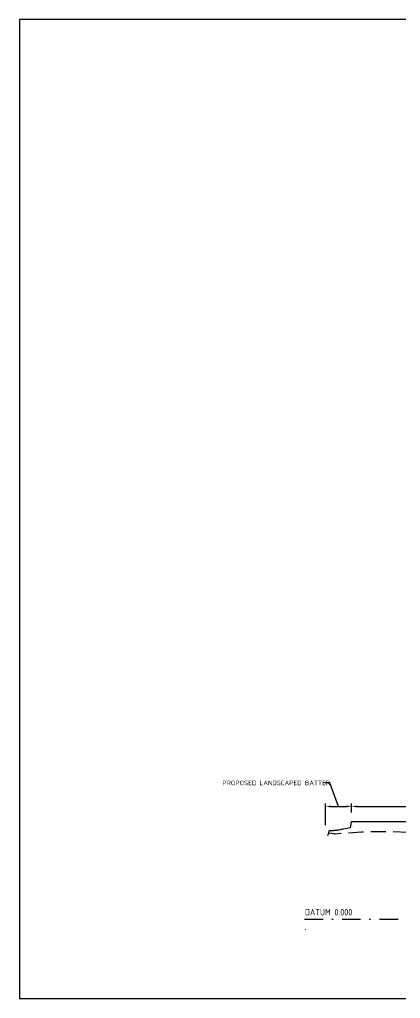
# Model space of a CAD drawing. Header units: metres. Extents: x 507649 to 508899, y 6966965 to 6967377.
# Drawn here: x 508498.5 to 508601, y 6966998.9 to 6967261.8 of the extents above; entities that cross this region are included whole.
import ezdxf

# ---------------------------------------------------------------- set-up
doc = ezdxf.new("R2010")
doc.units = ezdxf.units.M
doc.header["$PDMODE"] = 1
doc.linetypes.add('DASHDOT', pattern=[10, 5, -2.5, 0, -2.5])
doc.linetypes.add('DASHED2', pattern=[6, 4, -2])
doc.layers.get('DEFPOINTS').update_dxf_attribs({"color": 11})
for name, color, linetype in [('C_CONTOURS_MAJOR_DESIGN', 255, 'Continuous'), ('C_CONTOURS_MAJOR_EX', 252, 'DASHED2'), ('C_TEXT_2.5', 7, 'Continuous'), ('C_TEXT_DIMS', 1, 'Continuous')]:
    doc.layers.add(name, color=color, linetype=linetype)
doc.layers.add('VPORTS', color=11, linetype='Continuous', plot=False)
doc.styles.add('_NE 2.5 TXT', font='isocp.shx', dxfattribs={"width": 0.85, "height": 2.5})
doc.styles.add('_NE 5.0 TXT', font='isocp.shx', dxfattribs={"width": 0.85, "height": 5})
doc.styles.add('ISOCP', font='isocp.shx')
doc.dimstyles.new('ISOCP', dxfattribs={"dimtxt": 2.5, "dimasz": 3, "dimexe": 1.5, "dimexo": 5, "dimgap": 1.5, "dimtad": 1, "dimzin": 0, "dimdsep": 46, "dimtxsty": 'ISOCP', "dimcen": 1, "dimclrd": 256, "dimclre": 256, "dimclrt": 7, "dimadec": 0, "dimazin": 0, "dimtfac": 1, "dimtmove": 0, "dimatfit": 2, "dimfxl": 1, "dimtolj": 1, "dimtzin": 0, "dimlwd": -1, "dimlwe": -1, "dimarcsym": 0})
doc.dimstyles.new('ISOCP Center', dxfattribs={"dimtxt": 2.5, "dimasz": 3, "dimexe": 1.5, "dimexo": 5, "dimgap": 1.5, "dimtad": 0, "dimzin": 0, "dimdsep": 46, "dimtxsty": 'ISOCP', "dimcen": 1, "dimclrd": 256, "dimclre": 256, "dimclrt": 7, "dimadec": 0, "dimazin": 0, "dimtfac": 1, "dimtmove": 0, "dimatfit": 2, "dimfxl": 1, "dimtolj": 1, "dimtzin": 0, "dimlwd": -1, "dimlwe": -1, "dimarcsym": 0})

# ---------------------------------------------------------------- blocks, each defined once
blk = doc.blocks.new('*D13')
at = {"layer": 'C_TEXT_DIMS', "linetype": 'Continuous', "transparency": 16777216}
for p, q in [((508581.99, 6967056.81), (508580.49, 6967056.81)), ((508584.3, 6967050.49), (508581.99, 6967056.81)), ((508580.8, 6967045.44), (508580.8, 6967051.24)), ((508582.3, 6967050.49), (508586.3, 6967050.49)), ((508587.8, 6967048.91), (508587.8, 6967051.24))]:
    blk.add_line(p, q, dxfattribs=at)
at = {"layer": 'C_TEXT_DIMS', "transparency": 16777216}
for points in [[(508582.3, 6967050.74), (508582.3, 6967050.24), (508580.8, 6967050.49)], [(508586.3, 6967050.74), (508586.3, 6967050.24), (508587.8, 6967050.49)]]:
    blk.add_solid(points, dxfattribs=at)
at = {"layer": 'DEFPOINTS', "color": 0, "transparency": 16777216}
for p in [(508587.8, 6967050.49), (508587.8, 6967046.41), (508580.8, 6967042.94)]:
    blk.add_point(p, dxfattribs=at)
at = {"layer": 'C_TEXT_DIMS', "color": 7, "transparency": 16777216, "insert": (508567.55, 6967056.81), "char_height": 1.25, "width": 24.3875, "attachment_point": 5, "style": 'ISOCP'}
blk.add_mtext('\\A1;PROPOSED LANDSCAPED BATTER', dxfattribs=at)
blk = doc.blocks.new('*D14')
at = {"layer": 'C_TEXT_DIMS', "linetype": 'Continuous', "transparency": 16777216}
for p, q in [((508587.8, 6967048.91), (508587.8, 6967051.24)), ((508589.3, 6967050.49), (508810.46, 6967050.49)), ((508811.96, 6967048.91), (508811.96, 6967051.24))]:
    blk.add_line(p, q, dxfattribs=at)
at = {"layer": 'C_TEXT_DIMS', "transparency": 16777216}
for points in [[(508589.3, 6967050.74), (508589.3, 6967050.24), (508587.8, 6967050.49)], [(508810.46, 6967050.74), (508810.46, 6967050.24), (508811.96, 6967050.49)]]:
    blk.add_solid(points, dxfattribs=at)
at = {"layer": 'DEFPOINTS', "color": 0, "transparency": 16777216}
for p in [(508811.96, 6967050.49), (508587.8, 6967046.41), (508811.96, 6967046.41)]:
    blk.add_point(p, dxfattribs=at)
at = {"layer": 'C_TEXT_DIMS', "color": 7, "transparency": 16777216, "insert": (508699.88, 6967051.86), "char_height": 1.25, "width": 22.0963, "attachment_point": 5, "style": 'ISOCP'}
blk.add_mtext('\\A1;PROPOSED BUILDING', dxfattribs=at)

msp = doc.modelspace()

# ---------------------------------------------------------------- linework, layer by layer
at = {"layer": 'C_CONTOURS_MAJOR_DESIGN', "color": 4, "linetype": 'Continuous', "lineweight": -3, "ltscale": 2, "flags": 128}
msp.add_lwpolyline([(508581.721, 6967043.25), (508581.724, 6967043.297), (508581.762, 6967044), (508581.854, 6967044), (508581.871, 6967044), (508581.874, 6967044), (508582.057, 6967044.012), (508582.082, 6967044.013), (508582.28, 6967044.026), (508582.439, 6967044.036), (508582.509, 6967044.041), (508582.645, 6967044.05), (508582.742, 6967044.056), (508582.856, 6967044.063), (508582.981, 6967044.072), (508583.071, 6967044.077), (508583.225, 6967044.088), (508583.291, 6967044.092), (508583.475, 6967044.104), (508583.515, 6967044.107), (508583.73, 6967044.121), (508583.743, 6967044.122), (508583.848, 6967044.129), (508584.083, 6967044.176), (508584.446, 6967044.249), (508584.741, 6967044.308), (508584.985, 6967044.357), (508585.192, 6967044.398), (508585.368, 6967044.434), (508585.521, 6967044.464), (508587.556, 6967044.864), (508587.617, 6967045.237), (508587.803, 6967046.415), (508588.076, 6967046.415), (508588.089, 6967046.415), (508588.578, 6967046.415), (508588.613, 6967046.415), (508589.082, 6967046.415), (508589.138, 6967046.415), (508589.588, 6967046.415), (508589.663, 6967046.415), (508590.095, 6967046.415), (508590.188, 6967046.415), (508590.604, 6967046.415), (508590.713, 6967046.415), (508591.113, 6967046.415), (508591.237, 6967046.415), (508591.624, 6967046.415), (508591.762, 6967046.415), (508592.135, 6967046.415), (508592.287, 6967046.415), (508592.648, 6967046.415), (508592.812, 6967046.415), (508593.161, 6967046.415), (508593.337, 6967046.415), (508593.675, 6967046.415), (508593.861, 6967046.415), (508594.189, 6967046.415), (508594.386, 6967046.415), (508594.704, 6967046.415), (508594.911, 6967046.415), (508595.219, 6967046.415), (508595.436, 6967046.415), (508595.735, 6967046.415), (508595.961, 6967046.415), (508596.252, 6967046.415), (508596.486, 6967046.415), (508596.769, 6967046.415), (508597.01, 6967046.415), (508607.702, 6967046.415)], dxfattribs=at)
at = {"layer": 'C_CONTOURS_MAJOR_EX', "color": 252, "linetype": 'DASHED2', "lineweight": -3, "flags": 128}
msp.add_lwpolyline([(508581.381, 6967042.784), (508581.391, 6967042.791), (508581.671, 6967043.164), (508581.825, 6967043.409), (508583.02, 6967043.215), (508583.128, 6967043.184), (508583.24, 6967043.176), (508583.315, 6967043.174), (508585.183, 6967043.321), (508590.455, 6967043.641), (508592.685, 6967043.742), (508598.952, 6967043.779), (508603.052, 6967043.563), (508605.265, 6967043.562), (508613.216, 6967043.408), (508614.68, 6967043.386), (508623.244, 6967043.685), (508623.679, 6967043.662), (508624.339, 6967043.656), (508639.595, 6967043.316), (508641.581, 6967043.297), (508647.426, 6967043.303), (508652.014, 6967043.419), (508657.306, 6967043.575), (508660.441, 6967043.643), (508673.829, 6967044.009), (508679.271, 6967044.264), (508683.044, 6967044.276), (508696.239, 6967043.983), (508697.729, 6967043.972), (508697.921, 6967043.963), (508698.659, 6967043.927), (508709.516, 6967043.511), (508710.989, 6967043.452), (508718.265, 6967043.356), (508720.813, 6967043.267), (508737.348, 6967042.923), (508740.955, 6967042.917), (508743.905, 6967042.882), (508754.563, 6967042.676), (508763.331, 6967042.604), (508767.971, 6967042.529), (508782.436, 6967042.106), (508783.067, 6967042.095), (508785.175, 6967042.026), (508797.89, 6967041.725), (508804.411, 6967041.361), (508810.951, 6967041.139), (508813.196, 6967041.023), (508817.547, 6967040.902), (508823.83, 6967040.682), (508830.519, 6967039.661)], dxfattribs=at)
at = {"layer": 'C_TEXT_2.5', "color": 7, "linetype": 'DASHDOT', "lineweight": -3}
msp.add_line((508575.139, 6967020.215), (508830.667, 6967020.215), dxfattribs=at)
at = {"layer": 'VPORTS'}
msp.add_lwpolyline([(508498.523, 6966998.928), (508899.031, 6966998.928), (508899.031, 6967261.843), (508498.523, 6967261.843)], close=True, dxfattribs=at)

# ---------------------------------------------------------------- texts
at = {"layer": 'C_TEXT_2.5', "color": 7, "linetype": 'Continuous', "lineweight": -3}
for s, insert, char_height, attachment_point, style in [('{\\C2;DATUM 0.000}', (508581.639, 6967021.215), 1.75, 8, '_NE 2.5 TXT'), ('{\\C1;.}', (508575.139, 6967019.715), 2.5, 1, '_NE 5.0 TXT')]:
    msp.add_mtext(s, dxfattribs=dict(at, insert=insert, char_height=char_height, attachment_point=attachment_point, style=style))

# ---------------------------------------------------------------- dimensions: what is measured, and where the dimension line sits
at = {"layer": 'C_TEXT_DIMS'}
dim = msp.add_linear_dim(base=(508587.803, 6967050.487), p1=(508580.8, 6967042.938), p2=(508587.803, 6967046.415), text='PROPOSED LANDSCAPED BATTER', dimstyle='ISOCP Center', override={"dimscale": 0}, dxfattribs=at)
dim.commit()
dim.dimension.update_dxf_attribs({"geometry": '*D13', "text_midpoint": (508579.741, 6967056.814), "dimtype": 128})
dim = msp.add_linear_dim(base=(508811.956, 6967050.487), p1=(508587.803, 6967046.415), p2=(508811.956, 6967046.415), text='PROPOSED BUILDING\\X', dimstyle='ISOCP', override={"dimscale": 0}, dxfattribs=at)
dim.commit()
dim.dimension.update_dxf_attribs({"geometry": '*D14', "text_midpoint": (508699.88, 6967050.487)})

doc.saveas('drawing.dxf')
